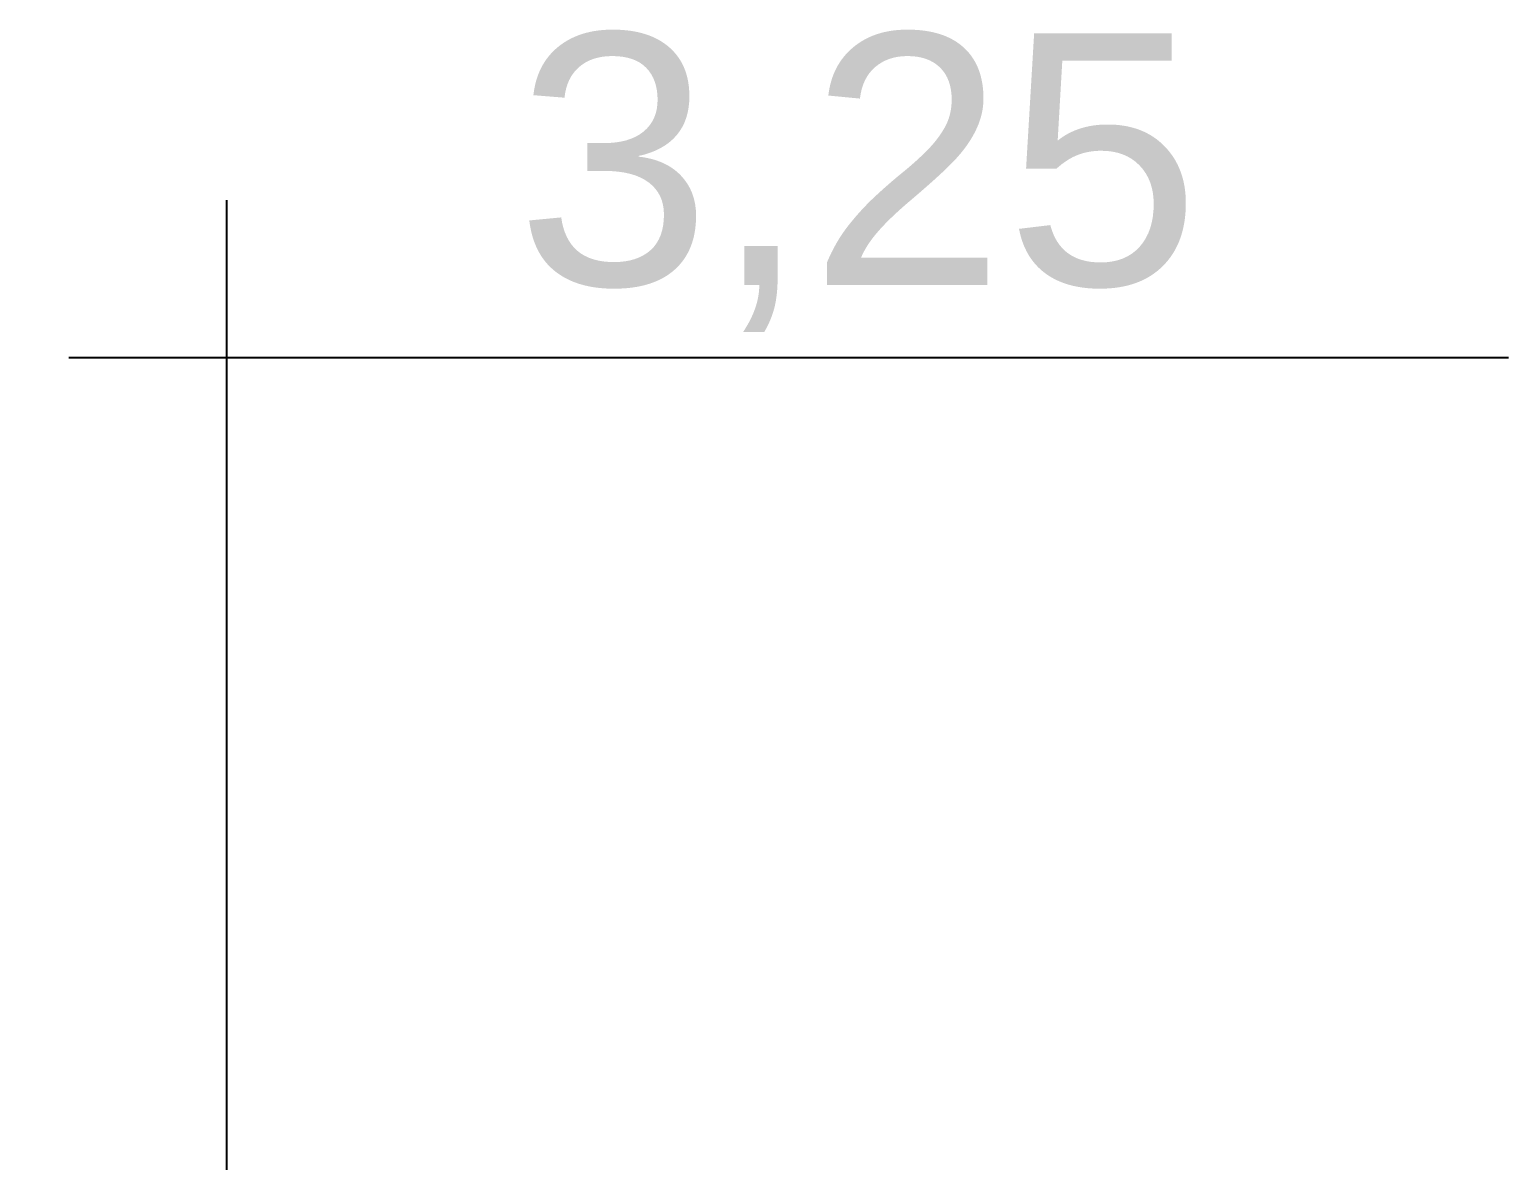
# Model space of a CAD drawing. Header units: metres. Extents: x 47789.1 to 47883.2, y 23415.6 to 23469.2.
# Drawn here: x 47870.45 to 47882.2, y 23460.23 to 23469.22 of the extents above; entities that cross this region are included whole.
import ezdxf

# ---------------------------------------------------------------- set-up
doc = ezdxf.new("R2010")
doc.units = ezdxf.units.M
doc.header["$LTSCALE"] = 0.25
for name, color, linetype in [('0 @ 0.05', 7, 'Continuous'), ('0 @ 0.1', 7, 'Continuous'), ('0 @ 1', 7, 'Continuous'), ('SIMB_01', 1, 'Continuous'), ('SIMB_PREENCHIMENTO', 253, 'Continuous'), ('SIMB_TXT', 1, 'Continuous')]:
    doc.layers.add(name, color=color, linetype=linetype)
doc.styles.add('SIMB', font='arial.ttf')

# ---------------------------------------------------------------- blocks, each defined once
blk = doc.blocks.new('*U221')
at = {"layer": 'SIMB_PREENCHIMENTO', "transparency": 33554587}
h = blk.add_hatch(color=256, dxfattribs=at)
h.dxf.hatch_style = 1
h.paths.add_polyline_path([(1.562, 1.562), (0, 1.562), (0, 0)])
at = {"layer": 'SIMB_01'}
for p, q in [((0, 12.812), (0, 0)), ((-1.25, 11.562), (10.181, 11.562))]:
    blk.add_line(p, q, dxfattribs=at)
blk.add_lwpolyline([(-1.562, 1.562), (0, 0), (1.562, 1.562), (-1.562, 1.562)], dxfattribs=at)
at = {"layer": 'SIMB_TXT', "style": 'SIMB'}
blk.add_attdef('00,00', (2.299, 12.138), '', height=2, dxfattribs=at)
blk = doc.blocks.new('*U353')
at = {"layer": '0 @ 0.05', "xscale": 0.05, "yscale": 0.05, "zscale": 0.05}
blk.add_blockref('*U221', (47872.015, 23455.05), dxfattribs=at).add_auto_attribs({'00,00': '3,25'})
at = {"layer": '0 @ 0.1', "xscale": 0.1, "yscale": 0.1, "zscale": 0.1}
blk.add_blockref('*U221', (47872.015, 23455.05), dxfattribs=at).add_auto_attribs({'00,00': '3,25'})
at = {"layer": '0 @ 1'}
blk.add_blockref('*U221', (47872.015, 23455.05), dxfattribs=at).add_auto_attribs({'00,00': '3,25'})

msp = doc.modelspace()

# ---------------------------------------------------------------- block references
msp.add_blockref('*U353', (0, 0))

doc.saveas('drawing.dxf')
